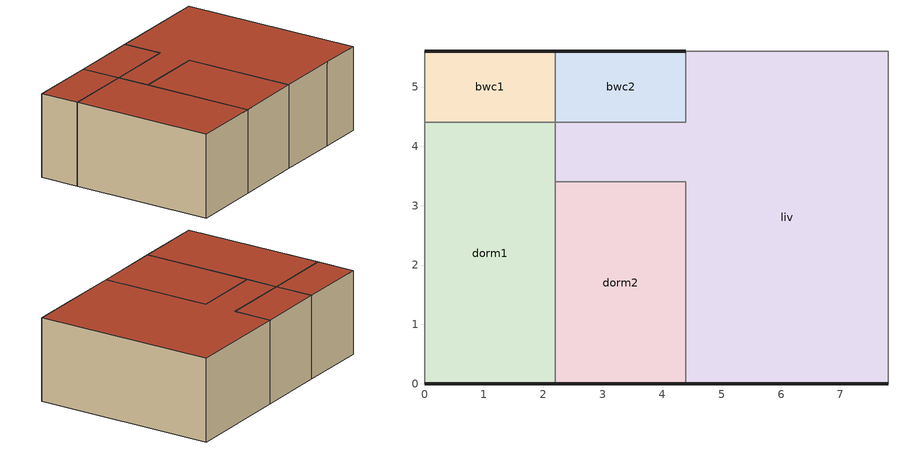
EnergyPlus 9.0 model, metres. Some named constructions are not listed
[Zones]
bwc1
 floor ground (floor): 2.2,5.6 2.2,4.4 0,4.4 0,5.6 z0
 wall outside (ext_wall): 2.2,5.6 0,5.6 z0:2.6
 wall adiabatic (int_wall): 0,5.6 0,4.4 z0:2.6
 wall to bwc2 (int_wall): 2.2,4.4 2.2,5.6 z0:2.6
 wall to dorm1 (int_wall): 0,4.4 2.2,4.4 z0:2.6
 roof outside (roof): 0,5.6 0,4.4 2.2,4.4 2.2,5.6 z2.6
dorm1
 floor ground (floor): 2.2,4.4 2.2,0 0,0 0,4.4 z0
 wall outside (ext_wall): 0,0 2.2,0 z0:2.6
 wall to liv (int_wall): 2.2,3.4 2.2,4.4 z0:2.6
 wall adiabatic (int_wall): 0,4.4 0,0 z0:2.6
 wall to dorm2 (int_wall): 2.2,0 2.2,3.4 z0:2.6
 roof outside (roof): 0,4.4 0,0 2.2,0 2.2,4.4 z2.6
bwc2
 floor ground (floor): 4.4,5.6 4.4,4.4 2.2,4.4 2.2,5.6 z0
 wall outside (ext_wall): 4.4,5.6 2.2,5.6 z0:2.6
 wall to liv (int_wall): 2.2,4.4 4.4,4.4 4.4,5.6 z0:2.6
 roof outside (roof): 2.2,5.6 2.2,4.4 4.4,4.4 4.4,5.6 z2.6
dorm2
 floor ground (floor): 4.4,3.4 4.4,0 2.2,0 2.2,3.4 z0
 wall outside (ext_wall): 2.2,0 4.4,0 z0:2.6
 wall to liv (int_wall): 4.4,0 4.4,3.4 2.2,3.4 z0:2.6
 roof outside (roof): 2.2,3.4 2.2,0 4.4,0 4.4,3.4 z2.6
liv
 floor ground (floor): 7.8,5.6 7.8,0 4.4,0 4.4,3.4 2.2,3.4 2.2,4.4 4.4,4.4 4.4,5.6 z0
 wall outside (ext_wall): 4.4,0 6.44,0 7.8,0 z0:2.6
 wall adiabatic (int_wall): 7.8,0 7.8,5.6 4.4,5.6 z0:2.6
 roof outside (roof): 2.2,4.4 2.2,3.4 4.4,3.4 4.4,0 7.8,0 7.8,5.6 4.4,5.6 4.4,4.4 z2.6
[Building]
Untitled: North Axis {deg}=0; Terrain=City; Loads Convergence Tolerance Value=0.04; Temperature Convergence Tolerance Value {deltaC}=0.4; Solar Distribution=FullInteriorAndExterior; Maximum Number of Warmup Days=25
[Site:Location]
CHICAGO_IL_USA TMY2-94846: Latitude {deg}=41.78; Longitude {deg}=-87.75; Time Zone {hr}=-6; Elevation {m}=190
[HVACTemplate:Thermostat]
Constant Setpoint Thermostat: Constant Heating Setpoint {C}=20; Constant Cooling Setpoint {C}=25
[Zone] Multiplier=1
bwc1; dorm1; bwc2; dorm2; liv
